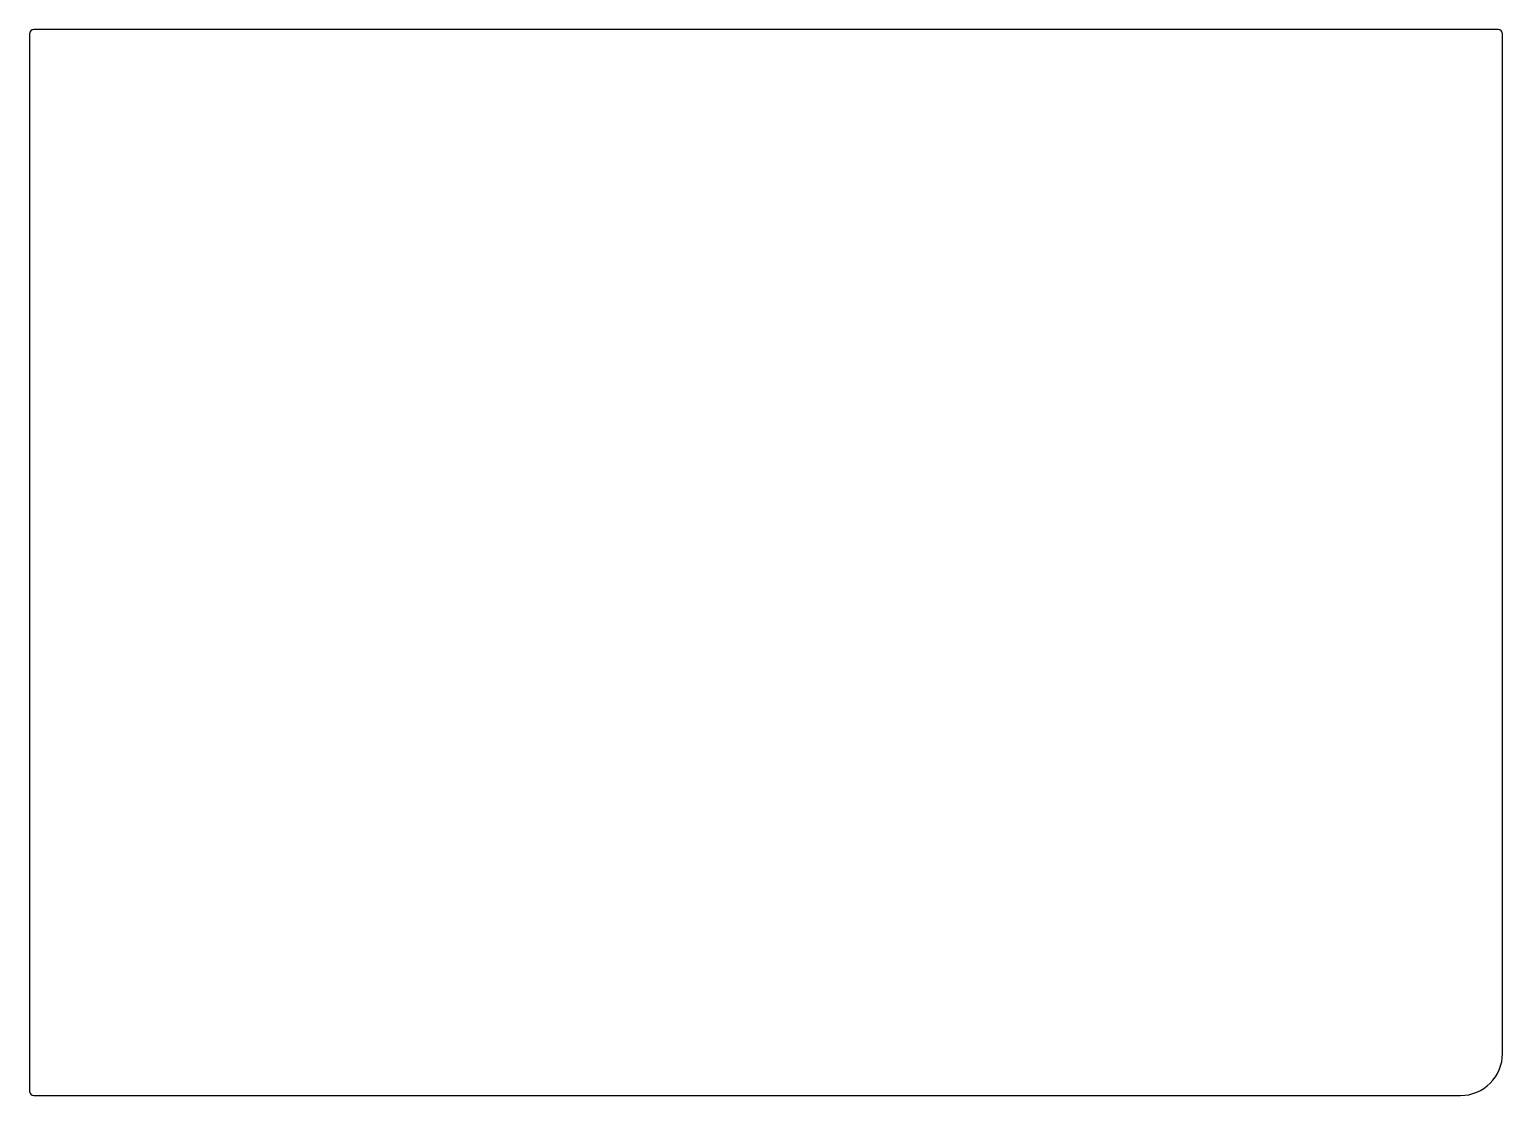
# Model space of a CAD drawing. Extents: x 0 to 175, y 0 to 127.
import ezdxf

# ---------------------------------------------------------------- set-up
doc = ezdxf.new("R2010")
doc.units = 0
doc.header["$MEASUREMENT"] = 0
doc.layers.get('0').update_dxf_attribs({"linetype": 'CONTINUOUS'})

msp = doc.modelspace()

# ---------------------------------------------------------------- linework, layer by layer
for p, q in [((0, 126.1), (0, 0.5)), ((174.5, 126.6), (0.5, 126.6)), ((175, 5), (175, 126.1)), ((0.5, 0), (170, 0))]:
    msp.add_line(p, q)
for centre, radius, start, end in [((0.5, 126.1), 0.5, 90, 180), ((174.5, 126.1), 0.5, 0, 90), ((170, 5), 5, 270, 0), ((0.5, 0.5), 0.5, 180, 270)]:
    msp.add_arc(centre, radius, start, end)

doc.saveas('drawing.dxf')
